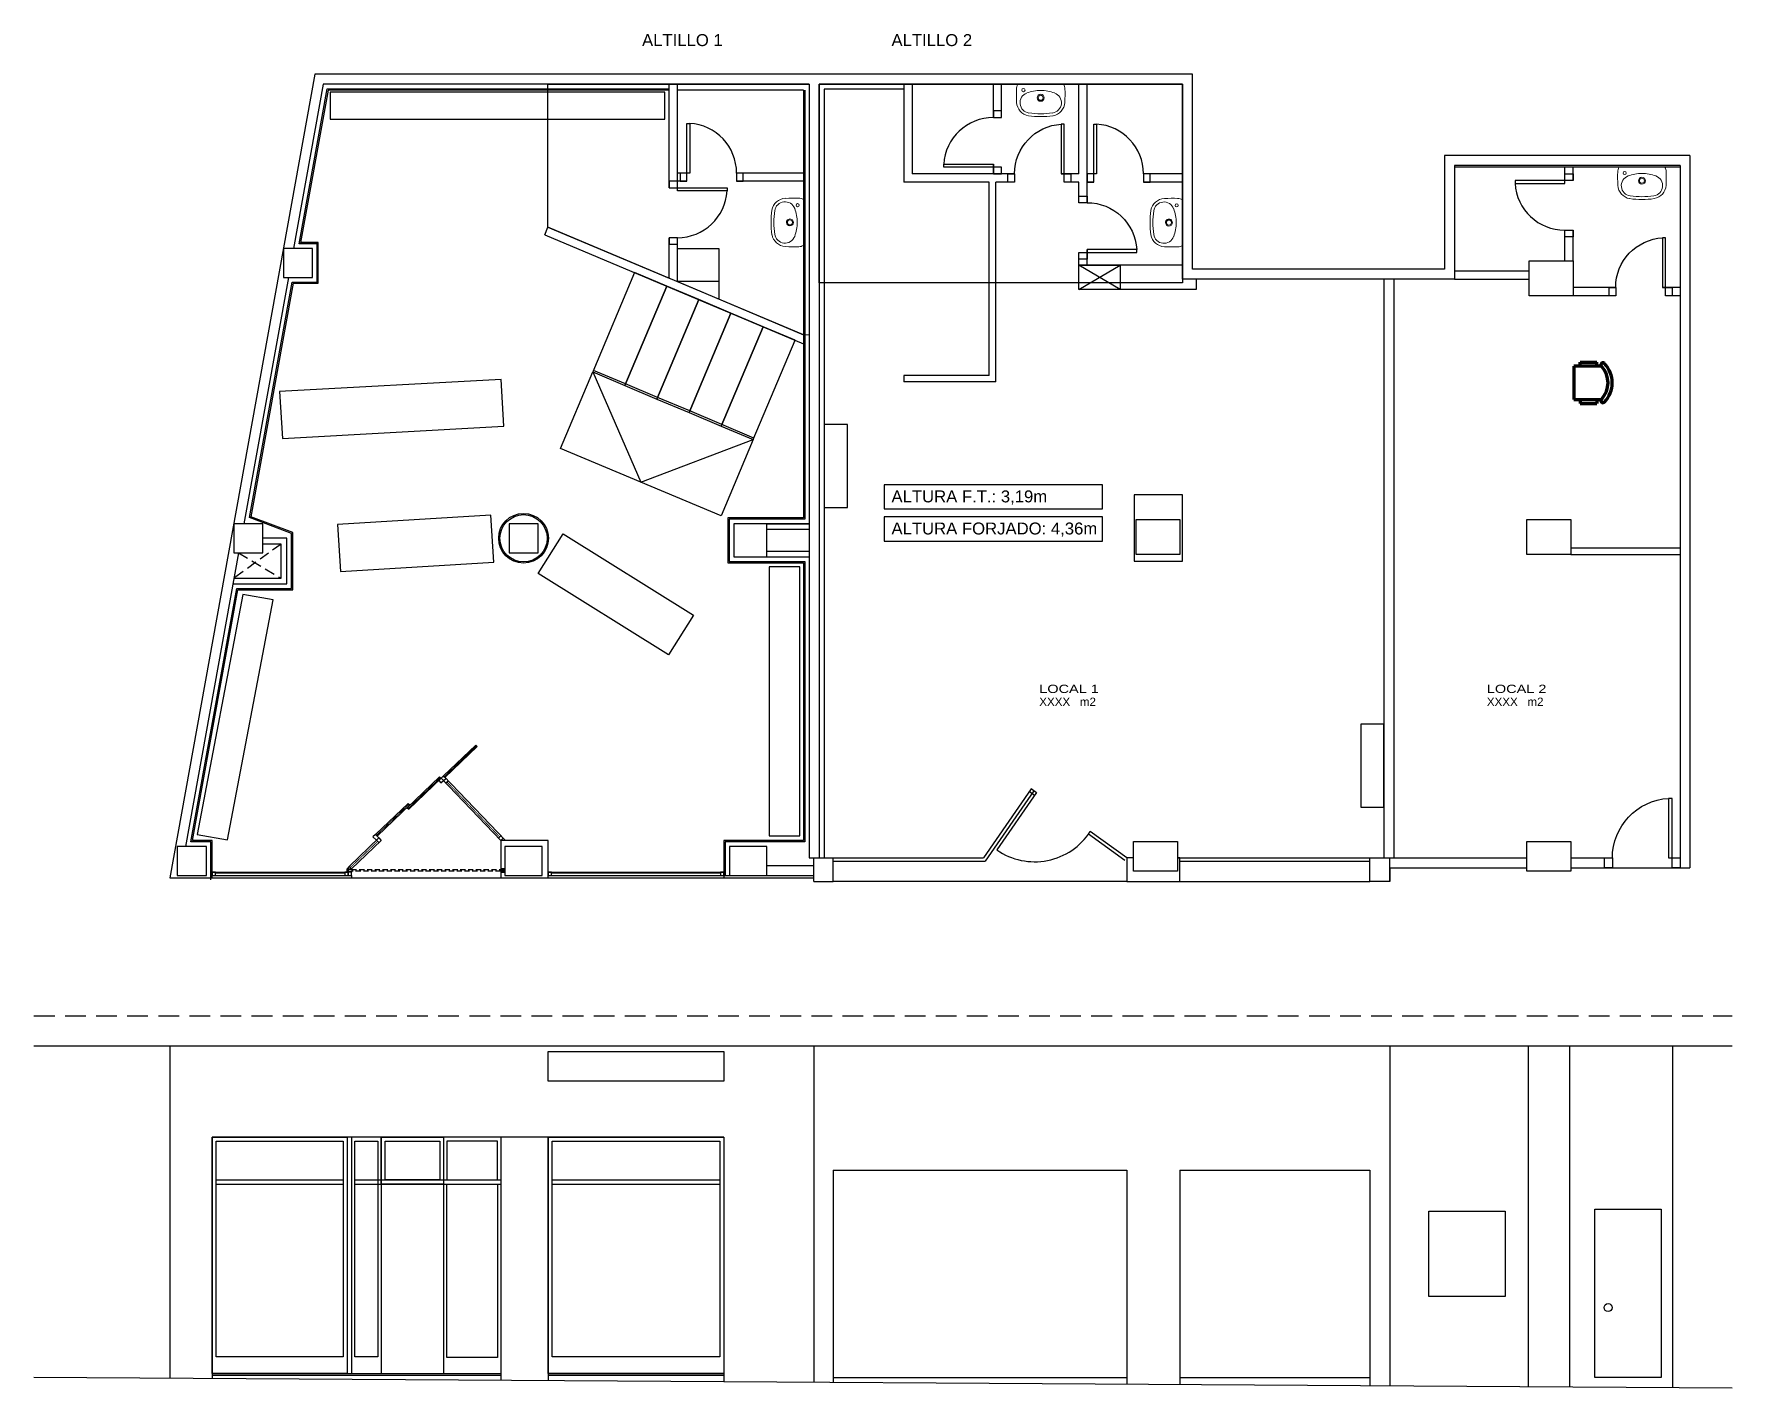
# Model space of a CAD drawing. Extents: x -62916 to 126930, y -44595 to 9525.
# Drawn here: x -62916 to -42440, y -6804 to 9525 of the extents above; entities that cross this region are included whole.
import ezdxf

# ---------------------------------------------------------------- set-up
doc = ezdxf.new("R2010")
doc.units = 0
doc.header["$LTSCALE"] = 1000
doc.header["$MEASUREMENT"] = 0
for name, pattern in [('DASHED2', [0.375, 0.25, -0.125]), ('HIDDEN', [0.375, 0.25, -0.125]), ('HIDDEN2', [0.1875, 0.125, -0.0625])]:
    doc.linetypes.add(name, pattern=pattern)
for name, color, linetype in [('ALZADO', 7, 'CONTINUOUS'), ('AREA', 1, 'CONTINUOUS'), ('CARPINTERIA', 4, 'CONTINUOUS'), ('CARPINTERIAS', 4, 'CONTINUOUS'), ('ELECTRICIDAD', 3, 'CONTINUOUS'), ('INS-AIRE ACON', 3, 'CONTINUOUS'), ('MUEBLES', 7, 'CONTINUOUS'), ('MURO', 2, 'CONTINUOUS')]:
    doc.layers.add(name, color=color, linetype=linetype)
doc.layers.add('CONCEP 2D', color=7, linetype='CONTINUOUS', lineweight=15)
doc.layers.add('dwgautocad.com', color=7, linetype='CONTINUOUS', lineweight=100)
doc.styles.add('STYLE1', font='Arial.ttf', dxfattribs={"width": 0.75})

# ---------------------------------------------------------------- blocks, each defined once
blk = doc.blocks.new('A$C60900593')
at = {"layer": 'CONCEP 2D'}
blk.add_line((0.016, 0), (0.571, 0), dxfattribs=at)
for centre, radius in [((0.294, 0.163), 0.0299), ((0.502, 0.07), 0.0195)]:
    blk.add_circle(centre, radius, dxfattribs=at)
for centre, radius, start, end in [((1.651, 0.121), 1.651, 176.6268, 182.2849), ((0.177, 0.208), 0.174, 100.2684, 176.6268), ((0.169, 0.223), 0.125, 98.088, 249.5572), ((0.293, -0.65), 1.04, 89.9808, 98.1684), ((0.293, -0.65), 1.006, 89.9808, 98.1684), ((0.294, 0.163), 0.0423, 89.9808, 269.9808), ((0.293, -0.65), 1.04, 81.7933, 89.9808), ((0.293, -0.65), 1.006, 81.7933, 89.9808), ((0.294, 0.163), 0.0423, 269.9808, 89.9808), ((0.418, 0.223), 0.125, 290.4045, 81.8737), ((0.411, 0.208), 0.174, 3.3349, 79.6932), ((-1.064, 0.122), 1.651, 357.6768, 3.3349), ((0.131, 0.061), 0.13, 182.2849, 207.691), ((0.294, 0.556), 0.481, 249.5572, 269.9808), ((0.294, 0.556), 0.481, 269.9808, 290.4045), ((0.456, 0.06), 0.13, 332.2706, 359.9808)]:
    blk.add_arc(centre, radius, start, end, dxfattribs=at)
blk = doc.blocks.new('A$C81929937')
at = {"layer": 'CARPINTERIA', "ltscale": 0.5}
for points in [[(0.599, 0.76), (0.599, 0.68), (0.699, 0.68), (0.699, 0.76), (0.599, 0.76)], [(0.599, 0.08), (0.599, 0), (0.699, 0), (0.699, 0.08), (0.599, 0.08)]]:
    blk.add_lwpolyline(points, dxfattribs=at)
blk.add_lwpolyline([(0.599, 0.08), (0, 0.08), (0, 0.115), (0.599, 0.115)], close=True, dxfattribs=at)
at = {"layer": 'CARPINTERIAS', "ltscale": 0.5}
blk.add_arc((0.599, 0.08), 0.6, 90, 176.6558, dxfattribs=at)
blk = doc.blocks.new('A$Ca76048bc')
at = {"layer": 'CARPINTERIA', "color": 5, "linetype": 'HIDDEN', "ltscale": 0.5}
blk.add_lwpolyline([(0, 1.3), (0, 2.3), (2.1, 2.3), (2.1, 1.3), (1.05, 2.3), (0, 1.3)], dxfattribs=at)
at = {"layer": 'CARPINTERIA', "ltscale": 0.5}
for points in [[(0, 1.3), (0, 0), (0.42, 0), (0.42, 1.3), (0, 1.3), (0, 1.28), (0.42, 1.28)], [(0.42, 1.3), (0.42, 0), (0.84, 0), (0.84, 1.3), (0.42, 1.3), (0.42, 1.28), (0.84, 1.28)], [(0.84, 1.3), (0.84, 0), (1.26, 0), (1.26, 1.3), (0.84, 1.3), (0.84, 1.28), (1.26, 1.28)], [(1.26, 1.3), (1.26, 0), (1.68, 0), (1.68, 1.3), (1.26, 1.3), (1.26, 1.28), (1.68, 1.28)], [(1.68, 1.3), (1.68, 0), (2.1, 0), (2.1, 1.3), (1.68, 1.3), (1.68, 1.28), (2.1, 1.28)]]:
    blk.add_lwpolyline(points, dxfattribs=at)
blk = doc.blocks.new('silla planta')
at = {"layer": 'dwgautocad.com'}
for p, q in [((0.483, -1.157), (0.483, -0.957)), ((0.533, -0.957), (0.483, -0.957)), ((0.533, -0.9), (0.533, -1.231)), ((0.933, -1.231), (0.933, -0.9)), ((0.933, -0.957), (0.983, -0.957)), ((0.983, -1.157), (0.983, -0.957)), ((0.533, -1.157), (0.483, -1.157)), ((0.933, -1.157), (0.983, -1.157)), ((0.533, -1.231), (0.933, -1.231))]:
    blk.add_line(p, q, dxfattribs=at)
for centre, radius, start, end in [((0.733, -1.11), 0.34, 46.4394, 133.5606), ((0.517, -0.88), 0.0251, 138.3417, 308.7795), ((0.733, -1.11), 0.29, 46.4394, 133.5606), ((0.948, -0.88), 0.0251, 231.2205, 41.6583)]:
    blk.add_arc(centre, radius, start, end, dxfattribs=at)

msp = doc.modelspace()

# ---------------------------------------------------------------- linework, layer by layer
at = {"layer": 'ALZADO', "ltscale": 0.5}
for p, q in [((-59087, -621.9), (-59087, -651.9)), ((-62915.7, -2677), (-42439.6, -2677)), ((-61278.7, -2677), (-61278.7, -6687.6)), ((-53513, -2677), (-53513, -6735.6)), ((-46568, -2677), (-46568, -6778.5)), ((-44898, -2677), (-44898, -6788.8)), ((-44398, -2677), (-44398, -6791.9)), ((-43158, -2677), (-43158, -6799.6)), ((-60767, -3777), (-60767, -6690.7)), ((-54597, -3777), (-60767, -3777)), ((-59137, -3777), (-59137, -6627)), ((-59087, -3777), (-59087, -6627)), ((-58729.8, -3777), (-58729.8, -6627)), ((-57287, -3777), (-57287, -6712.2)), ((-56717, -3777), (-56717, -6715.8)), ((-54597, -3777), (-54597, -6728.9)), ((-60717, -4294.6), (-59187, -4294.6)), ((-59047.2, -4294.6), (-57287, -4294.6)), ((-56667, -4294.6), (-54647, -4294.6)), ((-53278, -4177), (-53278, -6737)), ((-53278, -4177), (-49738, -4177)), ((-49738, -4177), (-49738, -6758.9)), ((-49098, -4177), (-49098, -6762.9)), ((-49098, -4177), (-46808, -4177)), ((-46808, -4177), (-46808, -6777)), ((-60717, -4344.6), (-59187, -4344.6)), ((-59047.2, -4344.6), (-57287, -4344.6)), ((-57978.9, -4344.6), (-57978.9, -6627)), ((-56667, -4344.6), (-54647, -4344.6)), ((-60767, -6627), (-57287, -6627)), ((-60767, -6647), (-57287, -6647)), ((-56717, -6627), (-54597, -6627)), ((-56717, -6647), (-54597, -6647)), ((-53278, -6677), (-49738, -6677)), ((-49098, -6677), (-46808, -6677))]:
    msp.add_line(p, q, dxfattribs=at)
at = {"layer": 'ALZADO', "color": 5, "linetype": 'HIDDEN'}
msp.add_line((-62915.7, -2317), (-42439.6, -2317), dxfattribs=at)
at = {"layer": 'ALZADO', "ltscale": 0.5}
for points in [[(-56717, -2746.4), (-54597, -2746.4), (-54597, -3104.6), (-56717, -3104.6)], [(-60767, -3777), (-59137, -3777), (-59137, -6627), (-60767, -6627)], [(-60717, -3827), (-59187, -3827), (-59187, -6427), (-60717, -6427)], [(-59047.2, -3827), (-58769.8, -3827), (-58769.8, -6427), (-59047.2, -6427)], [(-58729.8, -3777), (-57978.9, -3777), (-57978.9, -4344.6), (-58729.8, -4344.6)], [(-58679.8, -3827), (-58021.9, -3827), (-58021.9, -4294.6), (-58679.8, -4294.6)], [(-57326.9, -3827), (-57938.2, -3827), (-57938.2, -4294.6), (-57326.9, -4294.6)], [(-56717, -3777), (-54597, -3777), (-54597, -6627), (-56717, -6627)], [(-56667, -3827), (-54647, -3827), (-54647, -6427), (-56667, -6427)], [(-57326.9, -6434.1), (-57938.2, -6434.1), (-57938.2, -4344.6), (-57326.9, -4344.6)], [(-46095.8, -4673.1), (-45175.8, -4673.1), (-45175.8, -5701.1), (-46095.8, -5701.1)]]:
    msp.add_lwpolyline(points, close=True, dxfattribs=at)
msp.add_lwpolyline([(-43294.8, -6677), (-44094.8, -6677), (-44094.8, -4647), (-43294.8, -4647), (-43294.8, -6677)], dxfattribs=at)
msp.add_circle((-43933.6, -5833.6), 48.3, dxfattribs=at)
at = {"layer": 'CARPINTERIA', "ltscale": 0.5}
for p, q in [((-58396.4, 175.3), (-57977.7, 576.7)), ((-58035.5, 521.3), (-58007.8, 492.4)), ((-58023.9, 567), (-58006.6, 549)), ((-58007.8, 492.4), (-57950, 547.8)), ((-58006.6, 549), (-57287, -201.9)), ((-57977.7, 576.7), (-57231.6, -201.9)), ((-57951.2, 491.2), (-57922.4, 518.9)), ((-58413.7, 193.4), (-58396.4, 175.3)), ((-59114.7, -513), (-58757.4, -170.6)), ((-59087, -541.9), (-58729.8, -199.5)), ((-58786.3, -198.3), (-58758.6, -227.2)), ((-58757.4, -170.6), (-58729.8, -199.5)), ((-57314.7, -173), (-57285.8, -145.3)), ((-57287, -201.9), (-57258.1, -174.2)), ((-60767, -581.9), (-59127, -581.9)), ((-59114.7, -513), (-59137, -541.9)), ((-59087, -541.9), (-59114.7, -513)), ((-56717, -581.9), (-54597, -581.9)), ((-60767, -621.9), (-59127, -621.9)), ((-60767, -651.9), (-57287, -651.9)), ((-56717, -621.9), (-54597, -621.9)), ((-56717, -651.9), (-54597, -651.9))]:
    msp.add_line(p, q, dxfattribs=at)
at = {"layer": 'CARPINTERIA', "color": 5, "linetype": 'HIDDEN2', "ltscale": 0.5}
for p, q in [((-59087, -551.9), (-57287, -551.9)), ((-57287, -571.9), (-59087, -571.9))]:
    msp.add_line(p, q, dxfattribs=at)
at = {"layer": 'CARPINTERIA', "ltscale": 0.5}
for points in [[(-44457, 7758.1), (-44457, 7838.1), (-44357, 7838.1), (-44357, 7758.1), (-44457, 7758.1)], [(-44457, 7078.1), (-44457, 7158.1), (-44357, 7158.1), (-44357, 7078.1), (-44457, 7078.1)], [(-57977.7, 576.7), (-57587.8, 950.3), (-57570.5, 932.3), (-57960.4, 558.6), (-57977.7, 576.7)], [(-58413.7, 193.4), (-58023.9, 567)], [(-58413.7, 193.4), (-58023.9, 567), (-58006.6, 549), (-58396.4, 175.3), (-58413.7, 193.4)], [(-58396.4, 175.3), (-58006.6, 549)], [(-58791.5, -126.8), (-58401.6, 246.9), (-58384.3, 228.8), (-58774.2, -144.8), (-58791.5, -126.8)], [(-59087, -581.9), (-59137, -581.9), (-59137, -541.9), (-59087, -541.9), (-59087, -551.9), (-59127, -551.9), (-59127, -571.9), (-59087, -571.9), (-59087, -581.9)], [(-57287, -581.9), (-57237, -581.9), (-57237, -541.9), (-57287, -541.9), (-57287, -551.9), (-57247, -551.9), (-57247, -571.9), (-57287, -571.9), (-57287, -581.9)]]:
    msp.add_lwpolyline(points, dxfattribs=at)
for points in [[(-44457, 7758.1), (-45056, 7758.1), (-45056, 7723.1), (-44457, 7723.1)], [(-58786.3, -198.3), (-58757.4, -170.6), (-58798.9, -127.3), (-58827.8, -155)], [(-60767, -621.9), (-60727, -621.9), (-60727, -581.9), (-60767, -581.9)], [(-59167, -621.9), (-59127, -621.9), (-59127, -581.9), (-59167, -581.9)], [(-59127, -621.9), (-59087, -621.9), (-59087, -581.9), (-59127, -581.9)], [(-56717, -621.9), (-56677, -621.9), (-56677, -581.9), (-56717, -581.9)], [(-54637, -621.9), (-54597, -621.9), (-54597, -581.9), (-54637, -581.9)]]:
    msp.add_lwpolyline(points, close=True, dxfattribs=at)
at = {"layer": 'CARPINTERIA', "color": 71, "ltscale": 0.5, "const_width": 10}
for points in [[(-57969.1, 567.6), (-57579.2, 941.3)], [(-58405.1, 184.4), (-58015.2, 558)], [(-57300.2, -159.1), (-57936.8, 505.1)], [(-58782.9, -135.8), (-58393, 237.8)], [(-58772.5, -212.7), (-59100.8, -527.4)], [(-60727, -601.9), (-59167, -601.9)], [(-56677, -601.9), (-54637, -601.9)]]:
    msp.add_lwpolyline(points, dxfattribs=at)
at = {"layer": 'CARPINTERIAS', "ltscale": 0.5}
for p, q in [((-50890.8, 422.4), (-51467.5, -411.9)), ((-50826, 375.5), (-50890.8, 422.4)), ((-50857.9, 399.6), (-51446.5, -451.9)), ((-50825, 376.9), (-51303.6, -315.5)), ((-50848.8, 342.6), (-50914.3, 390)), ((-49761.4, -444.3), (-50200.7, -126.4)), ((-49738, -411.9), (-50178, -93.4)), ((-53278, -411.9), (-51467.5, -411.9)), ((-53278, -451.9), (-51446.5, -451.9)), ((-49127, -411.9), (-46808, -411.9)), ((-49098, -451.9), (-46808, -451.9)), ((-49738, -696.9), (-53278, -696.9)), ((-49098, -696.9), (-46808, -696.9))]:
    msp.add_line(p, q, dxfattribs=at)
for centre, radius, start, end in [((-44457, 7758.1), 600, 183.34415, 270), ((-50848.8, 342.6), 800, 235.3477, 326.97524)]:
    msp.add_arc(centre, radius, start, end, dxfattribs=at)
at = {"layer": 'ELECTRICIDAD', "color": 3, "ltscale": 0.01}
for points in [[(-52661.6, 3796.4), (-50029.5, 3796.4), (-50029.5, 4089.2), (-52661.6, 4089.2)], [(-52661.6, 3409.6), (-50029.5, 3409.6), (-50029.5, 3702.4), (-52661.6, 3702.4)]]:
    msp.add_lwpolyline(points, close=True, dxfattribs=at)
at = {"layer": 'INS-AIRE ACON', "ltscale": 0.5}
for points in [[(-53387, 4813.7), (-53387, 3813.7), (-53107, 3813.7), (-53107, 4813.7), (-53387, 4813.7)], [(-46917, 1201), (-46917, 201), (-46637, 201), (-46637, 1201), (-46917, 1201)]]:
    msp.add_lwpolyline(points, dxfattribs=at)
at = {"layer": 'MUEBLES', "ltscale": 0.5}
for points in [[(-55307.2, 8821.2), (-59345, 8821.2), (-59345, 8499.3), (-55307.2, 8499.3)], [(-59920, 4648), (-57248.2, 4794.9), (-57283, 5359.1), (-59954.7, 5212.2)], [(-59219.8, 3044.1), (-57371.1, 3156.2), (-57405.8, 3720.4), (-59254.5, 3608.3)], [(-55264.5, 2036), (-56834, 3019.3), (-56533.5, 3498.1), (-54964, 2514.8)], [(-53681.2, 3099.4), (-54050.1, 3099.4), (-54050.1, -144.6), (-53681.2, -144.6)], [(-60032.4, 2701.4), (-60395.9, 2764.6), (-60947.3, -130), (-60583.8, -193.2)]]:
    msp.add_lwpolyline(points, close=True, dxfattribs=at)
at = {"layer": 'MURO', "ltscale": 0.5}
for p, q in [((-59527.5, 9038.1), (-61278.7, -651.9)), ((-53567, 9038.1), (-59527.5, 9038.1)), ((-59427.2, 8918.1), (-59785, 6938.1)), ((-59368.7, 8848.1), (-59701.3, 7008.1)), ((-53567, 8918.1), (-59427.2, 8918.1)), ((-55257, 8848.1), (-59368.7, 8848.1)), ((-55257, 7668.1), (-55257, 8918.1)), ((-55157, 7633.1), (-55157, 8918.1)), ((-53637, 8848.1), (-55157, 8848.1)), ((-53637, 8848.1), (-53637, 3688.1)), ((-53567, 8918.1), (-53567, -411.9)), ((-53447, 8918.1), (-53447, -411.9)), ((-53387, 8858.1), (-53387, -411.9)), ((-52427, 8858.1), (-53387, 8858.1)), ((-52427, 8918.1), (-52427, 7738.1)), ((-52327, 8918.1), (-52327, 7838.1)), ((-51347, 8518.1), (-51347, 8918.1)), ((-51247, 8518.1), (-51247, 8918.1)), ((-50317, 7838.1), (-50317, 8918.1)), ((-42947, 8058.1), (-45907, 8058.1)), ((-42947, 8058.1), (-42947, -531.9)), ((-55008.1, 7848.1), (-55157, 7848.1)), ((-53637, 7848.1), (-54443.1, 7848.1)), ((-51092.3, 7838.1), (-52327, 7838.1)), ((-51347, 7838.1), (-51347, 7953.1)), ((-51247, 7838.1), (-51247, 7918.1)), ((-50317, 7838.1), (-50527.3, 7838.1)), ((-50102, 7838.1), (-50217, 7838.1)), ((-49067, 7838.1), (-49537, 7838.1)), ((-43067, 7938.1), (-45787, 7938.1)), ((-43067, 7918.1), (-45787, 7918.1)), ((-44457, 7723.1), (-44457, 7918.1)), ((-44357, 7758.1), (-44357, 7918.1)), ((-43067, 7938.1), (-43067, -411.9)), ((-55043.1, 7748.1), (-55157, 7748.1)), ((-53637, 7748.1), (-54443.1, 7748.1)), ((-51397, 7738.1), (-52427, 7738.1)), ((-51397, 5408.1), (-51397, 7738.1)), ((-51092.3, 7738.1), (-51317, 7738.1)), ((-51317, 5328.1), (-51317, 7738.1)), ((-50317, 7738.1), (-50492.3, 7738.1)), ((-50317, 7490.3), (-50317, 7738.1)), ((-50137, 7738.1), (-50217, 7738.1)), ((-49067, 7738.1), (-49537, 7738.1)), ((-56757, 7103.3), (-56718.2, 7195.5)), ((-56718.2, 7195.5), (-55257, 6580.2)), ((-56757, 7103.3), (-53637, 5789.6)), ((-55257, 6580.2), (-55257, 7068.1)), ((-55157, 6538.1), (-55157, 7068.1)), ((-44457, 6788.1), (-44457, 7158.1)), ((-44357, 6788.1), (-44357, 7158.1)), ((-50317, 6443.1), (-50317, 6890.3)), ((-59848.3, 6588.1), (-60385, 3618.1)), ((-49067, 6738.1), (-50317, 6738.1)), ((-49067, 6568.1), (-49067, 6522)), ((-48902, 6568.1), (-48902, 6443.1)), ((-46637, 6568.1), (-46637, -411.9)), ((-46517, 6568.1), (-46517, -411.9)), ((-45787, 6668.1), (-44887, 6668.1)), ((-45787, 6568.1), (-44887, 6568.1)), ((-44887, 6368.1), (-44887, 6568.1)), ((-59789.8, 6518.1), (-60298.6, 3702.6)), ((-55157, 6538.1), (-53637, 5898.1)), ((-48902, 6443.1), (-50317, 6443.1)), ((-49067, 6522), (-49817, 6522)), ((-43842.3, 6368.1), (-44887, 6368.1)), ((-43842.3, 6468.1), (-44357, 6468.1)), ((-43067, 6468.1), (-43277.3, 6468.1)), ((-43067, 6368.1), (-43242.3, 6368.1)), ((-52427, 5408.1), (-52427, 5328.1)), ((-51397, 5408.1), (-52427, 5408.1)), ((-51317, 5328.1), (-52427, 5328.1)), ((-54077, 3618.1), (-53567, 3618.1)), ((-44383, 3328.1), (-43067, 3328.1)), ((-60448.3, 3268.1), (-61088, -271.9)), ((-54077, 3218.1), (-53567, 3218.1)), ((-44383, 3248.1), (-43067, 3248.1)), ((-54597, -561.9), (-54597, -621.9)), ((-54077, -501.9), (-53513, -501.9)), ((-53567, -411.9), (-53278, -411.9)), ((-53513, -696.9), (-53513, -411.9)), ((-53278, -696.9), (-53278, -411.9)), ((-46808, -411.9), (-44913, -411.9)), ((-46568, -696.9), (-46568, -411.9)), ((-46568, -531.9), (-44913, -531.9)), ((-44383, -411.9), (-43883, -411.9)), ((-44383, -531.9), (-42947, -531.9)), ((-43205, -411.9), (-43067, -411.9)), ((-54597, -621.9), (-53513, -621.9)), ((-54597, -621.9), (-54597, -651.9)), ((-54597, -651.9), (-53513, -651.9)), ((-53513, -696.9), (-53278, -696.9)), ((-42439.6, -6804), (-62915.7, -6677.4))]:
    msp.add_line(p, q, dxfattribs=at)
at = {"layer": 'MURO', "color": 5, "linetype": 'DASHED2', "ltscale": 0.5}
for p, q in [((-59936.1, 3373.1), (-60503.4, 2963.1)), ((-60448.3, 3268.1), (-59936.1, 2963.1))]:
    msp.add_line(p, q, dxfattribs=at)
at = {"layer": 'MURO', "ltscale": 0.5}
for points in [[(-45907, 8058.1), (-45907, 6688.1), (-48947, 6688.1), (-48947, 9038.1), (-53567, 9038.1)], [(-45787, 7938.1), (-45787, 6568.1), (-49067, 6568.1), (-49067, 8918.1), (-53447, 8918.1)], [(-50217, 7490.3), (-50217, 8918.1)], [(-59789.8, 6518.1), (-59487, 6518.1), (-59487, 7008.1), (-59701.3, 7008.1)], [(-55157, 6938.1), (-54657, 6938.1), (-54657, 6327.6)], [(-50217, 6738.1), (-50217, 6925.3)], [(-50317, 6443.1), (-50317, 6738.1), (-49817, 6738.1), (-49817, 6443.1), (-50317, 6443.1), (-49817, 6738.1), (-49817, 6443.1), (-50317, 6738.1)], [(-61004.3, -201.9), (-60457.6, 2823.1), (-59796.1, 2823.1), (-59796.1, 3513.1), (-60298.6, 3702.6)], [(-53637, 3688.1), (-54547, 3688.1), (-54547, 3148.1), (-53637, 3148.1)], [(-53567, 3618.1), (-54477, 3618.1), (-54477, 3218.1), (-53567, 3218.1)], [(-53567, 3548.1), (-54077, 3548.1)], [(-60516.1, 2893.1), (-59866.1, 2893.1), (-59866.1, 3443.1), (-60157, 3443.1)], [(-60503.4, 2963.1), (-59936.1, 2963.1), (-59936.1, 3373.1), (-60157, 3373.1)], [(-54077, 3288.1), (-53567, 3288.1)], [(-53637, 3148.1), (-53637, -201.9), (-54597, -201.9), (-54597, -561.9)], [(-61278.7, -651.9), (-60767, -651.9), (-60767, -201.9), (-61004.3, -201.9)], [(-57287, -571.9), (-57287, -651.9), (-56717, -651.9), (-56717, -201.9), (-57287, -201.9), (-57287, -551.9)], [(-49657, -411.9), (-49738, -411.9), (-49738, -696.9), (-49098, -696.9), (-49098, -411.9), (-49127, -411.9)], [(-46568, -531.9), (-46568, -696.9), (-46808, -696.9), (-46808, -411.9)]]:
    msp.add_lwpolyline(points, dxfattribs=at)
at = {"layer": 'MURO', "color": 5, "ltscale": 0.5}
for points in [[(-61022.2, -216.9), (-60470.1, 2838.1), (-59811.1, 2838.1), (-59811.1, 3502.8), (-60315.6, 3693), (-59802.3, 6533.1), (-59502, 6533.1), (-59502, 6993.1), (-59719.2, 6993.1), (-59381.3, 8863.1), (-55257, 8863.1)], [(-53622, 8848.1), (-53622, 3673.1), (-54532, 3673.1), (-54532, 3163.1), (-53622, 3163.1), (-53622, -216.9), (-54582, -216.9), (-54582, -621.9)], [(-60782, -676.9), (-60782, -216.9), (-61022.2, -216.9)]]:
    msp.add_lwpolyline(points, dxfattribs=at)
at = {"layer": 'MURO', "ltscale": 0.5}
for points in [[(-56718.2, 7195.5), (-56718.2, 8918.1), (-53567, 8918.1), (-53567, 5893.5), (-53637, 5898.1)], [(-59557, 6938.1), (-59907, 6938.1), (-59907, 6588.1), (-59557, 6588.1)], [(-55157, 6938.1), (-54657, 6938.1), (-54657, 6538.1), (-55157, 6538.1)], [(-44887, 6788.1), (-44357, 6788.1), (-44357, 6368.1), (-44887, 6368.1)], [(-49647, 3968.1), (-49647, 3168.1), (-49067, 3168.1), (-49067, 3968.1)], [(-60157, 3618.1), (-60507, 3618.1), (-60507, 3268.1), (-60157, 3268.1)], [(-56837, 3618.1), (-57187, 3618.1), (-57187, 3268.1), (-56837, 3268.1)], [(-54077, 3618.1), (-54477, 3618.1), (-54477, 3218.1), (-54077, 3218.1)], [(-49626.6, 3668.1), (-49096.6, 3668.1), (-49096.6, 3248.1), (-49626.6, 3248.1)], [(-44913, 3668.1), (-44383, 3668.1), (-44383, 3248.1), (-44913, 3248.1)], [(-60837, -271.9), (-61187, -271.9), (-61187, -621.9), (-60837, -621.9)], [(-56787, -271.9), (-57237, -271.9), (-57237, -621.9), (-56787, -621.9)], [(-54077, -271.9), (-54527, -271.9), (-54527, -621.9), (-54077, -621.9)], [(-49657, -211.9), (-49127, -211.9), (-49127, -571.9), (-49657, -571.9)], [(-44913, -211.9), (-44383, -211.9), (-44383, -571.9), (-44913, -571.9)]]:
    msp.add_lwpolyline(points, close=True, dxfattribs=at)
at = {"layer": 'MURO', "color": 7, "ltscale": 0.5, "true_color": 0xfbfdfd}
msp.add_lwpolyline([(-53447, 8918.1), (-49067, 8918.1), (-49067, 6522), (-53447, 6522)], close=True, dxfattribs=at)
at = {"layer": 'MURO', "ltscale": 0.5}
msp.add_circle((-57012, 3443.1), 300, dxfattribs=at)
at = {"layer": 'MURO', "color": 5, "ltscale": 0.5}
msp.add_circle((-57012, 3443.1), 285, dxfattribs=at)

# ---------------------------------------------------------------- block references
at = {"layer": 'CARPINTERIA', "ltscale": 0.5, "xscale": 1000, "yscale": 1000, "zscale": 1000, "rotation": 157.1663458219869}
msp.add_blockref('A$Ca76048bc', (-53737.5, 5832), dxfattribs=at)
at = {"layer": 'CARPINTERIAS', "ltscale": 0.5}
for p, xscale, yscale, zscale, rotation in [((-55123.1, 8447.1), 1000, 1000, 1000, 270), ((-50412.3, 8437.1), -1000, 1000, 1000, 90), ((-50217, 8437.1), 1000, 1000, 1000, 270), ((-54558, 7748.1), 1000, 1000, 1000, 180), ((-43162.3, 7067.1), -1000, 1000, 1000, 90), ((-43067, 306.9), -1200.000000016371, 1200.000000016371, 1200.000000016371, 90)]:
    msp.add_blockref('A$C81929937', p, dxfattribs=dict(at, xscale=xscale, yscale=yscale, zscale=zscale, rotation=rotation))
at = {"layer": 'CARPINTERIAS', "ltscale": 0.5, "yscale": 1000, "zscale": 1000}
for p, xscale in [((-51946, 7838.1), 1000), ((-49618, 6810.3), -1000)]:
    msp.add_blockref('A$C81929937', p, dxfattribs=dict(at, xscale=xscale))
at = {"layer": 'CONCEP 2D', "ltscale": 0.5, "xscale": 1000, "yscale": 1000, "zscale": 1000}
for p, rotation in [((-50482.3, 8918.3), 180.0191725124047), ((-43232.3, 7918.3), 180.0191725124047), ((-53636.8, 6958.4), 90.0191725124047), ((-49066.8, 6956), 90.0191725124047)]:
    msp.add_blockref('A$C60900593', p, dxfattribs=dict(at, rotation=rotation))
at = {"layer": 'dwgautocad.com', "xscale": 1000, "yscale": 1000, "zscale": 1000, "rotation": 270}
msp.add_blockref('silla planta', (-43114.9, 6051.3), dxfattribs=at)

# ---------------------------------------------------------------- texts
at = {"layer": 'AREA', "color": 3, "style": 'STYLE1', "width": 1.25}
for s, p in [('LOCAL 1', (-50793.2, 1577.5)), ('LOCAL 2', (-45396.1, 1577.5))]:
    msp.add_text(s, height=100, dxfattribs=at).set_placement(p)
at = {"layer": 'AREA', "color": 3, "style": 'STYLE1'}
for p in [(-50793.2, 1421.7), (-45396.1, 1421.7)]:
    msp.add_text('XXXX   m2', height=100, dxfattribs=at).set_placement(p)
at = {"layer": 'ELECTRICIDAD', "color": 3, "ltscale": 0.01, "style": 'STYLE1'}
for s, p in [('ALTILLO 1', (-55583.1, 9378.7)), ('ALTILLO 2', (-52575.4, 9378.7)), ('ALTURA F.T.: 3,19m', (-52575.4, 3876.2)), ('ALTURA FORJADO: 4,36m', (-52575.4, 3489.4))]:
    msp.add_text(s, height=144, dxfattribs=at).set_placement(p)

doc.saveas('drawing.dxf')
